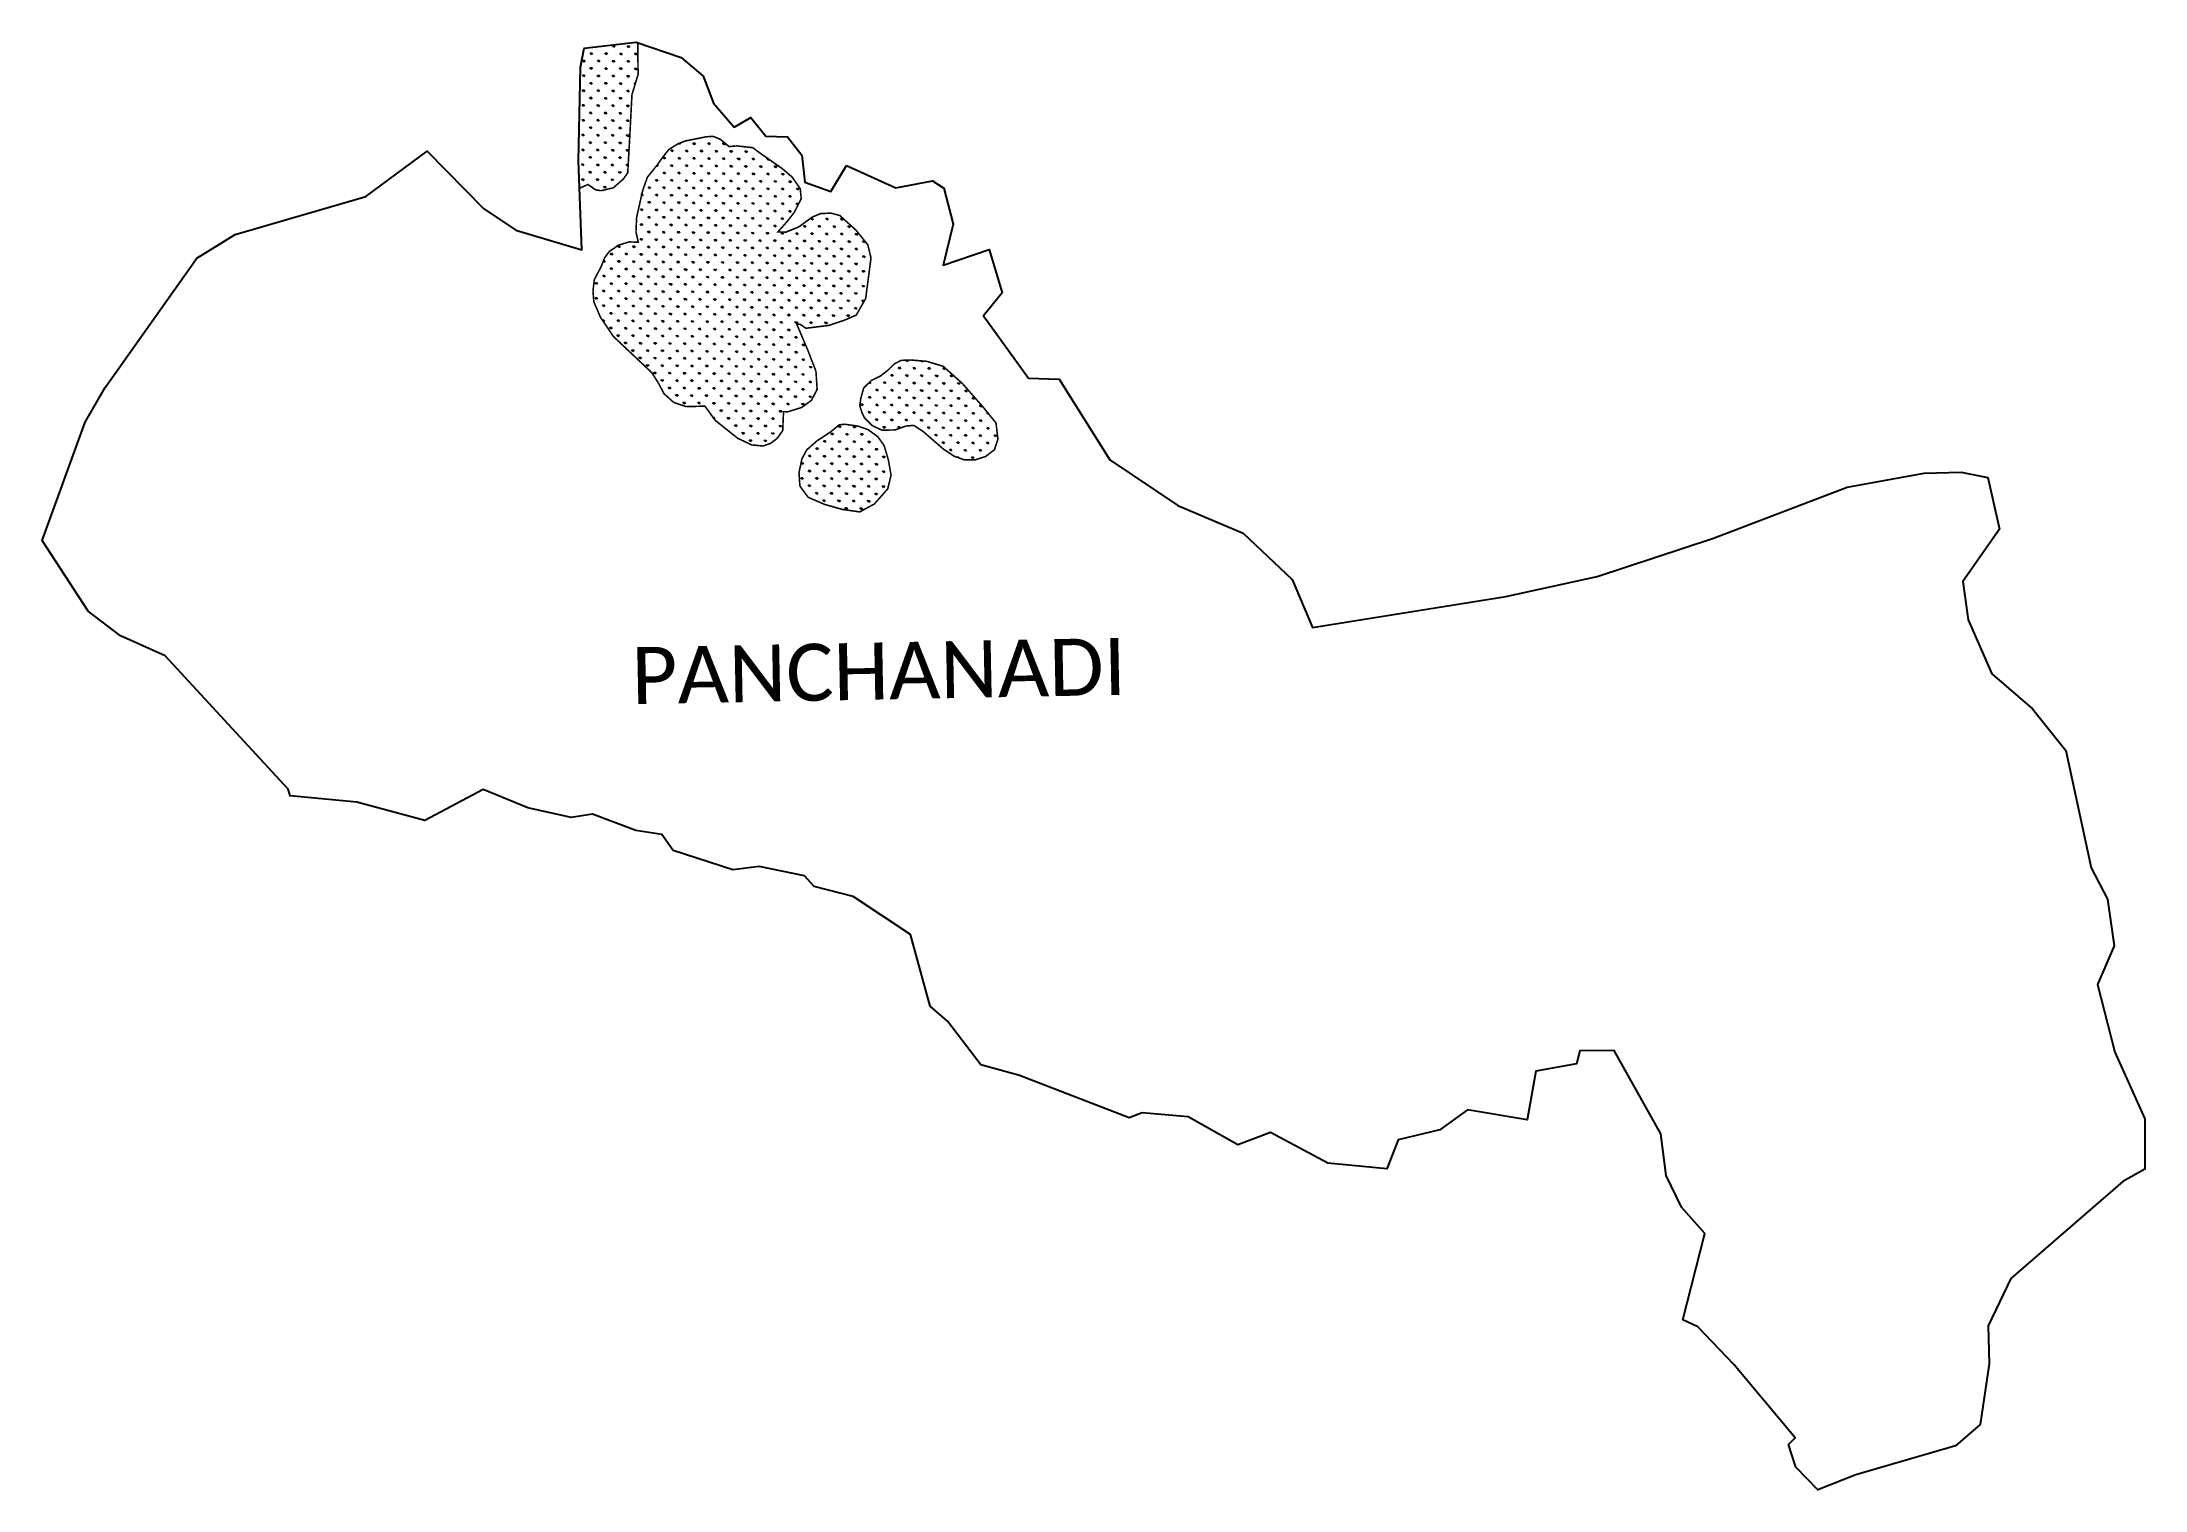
# Model space of a CAD drawing. Header units: metres. Extents: x 301363 to 305374, y 1949282 to 1952044.
import ezdxf

# ---------------------------------------------------------------- set-up
doc = ezdxf.new("R2010")
doc.units = ezdxf.units.M
doc.header["$MEASUREMENT"] = 0
doc.layers.add('MANGROOVES', color=112, linetype='Continuous')
doc.layers.add('VILLAGE NAME', color=250, linetype='Continuous')
doc.styles.get("Standard").update_dxf_attribs({"font": 'simplex.shx'})

msp = doc.modelspace()

# ---------------------------------------------------------------- hatches: boundary and pattern name
at = {"layer": 'MANGROOVES'}
h = msp.add_hatch(dxfattribs=at)
h.set_pattern_fill('GRASS', color=256, scale=20, angle=-0.5826296)
h.paths.add_polyline_path([(302500, 1951662.2), (302495.6, 1951681.9), (302496.9, 1951709.9), (302508.4, 1951760.9), (302517.4, 1951786.3), (302530.3, 1951802.3), (302536, 1951809.4), (302548, 1951826.2), (302558.3, 1951839.1), (302575.1, 1951849.6), (302589.8, 1951855.5), (302610.9, 1951859.6), (302630, 1951863.5), (302643.3, 1951864.1), (302656.7, 1951858.4), (302673, 1951844.7), (302687.7, 1951846), (302718.3, 1951842.6), (302731.5, 1951832.8), (302775.2, 1951802.2), (302793.4, 1951786.6), (302808.9, 1951764.5), (302810.8, 1951745.2), (302797.5, 1951719.1), (302784.3, 1951702.1), (302766.3, 1951681.8), (302781.9, 1951681.6), (302806.1, 1951691.4), (302831.7, 1951710.1), (302848, 1951716.9), (302867.7, 1951717.7), (302884.4, 1951713.2), (302915, 1951685.5), (302937.9, 1951657.3), (302943.9, 1951632), (302933.7, 1951554.6), (302915.8, 1951523.2), (302891.5, 1951512.8), (302863, 1951503.4), (302819.7, 1951498.1), (302809.2, 1951505.4), (302802.2, 1951506.2), (302823.6, 1951455.7), (302838.9, 1951416), (302841.2, 1951381.4), (302830.4, 1951360.6), (302811.7, 1951347), (302785.5, 1951338.8), (302777.1, 1951338.9), (302775.5, 1951302.9), (302765.6, 1951288.7), (302753, 1951278.8), (302738.2, 1951273.4), (302716.3, 1951275.5), (302689.4, 1951288.3), (302646.5, 1951322.6), (302627.2, 1951349.5), (302591.5, 1951348.5), (302567.4, 1951356.7), (302548.8, 1951373.5), (302540, 1951390.8), (302526.1, 1951413), (302452.6, 1951482.4), (302428.1, 1951518.7), (302415.3, 1951548.2), (302413.6, 1951569), (302416, 1951590.5), (302429.3, 1951615.9), (302436, 1951632.9), (302444.8, 1951644.7), (302462.3, 1951656.6), (302482.8, 1951662.9)])
h = msp.add_hatch(dxfattribs=at)
h.set_pattern_fill('GRASS', color=256, scale=20, angle=-0.5826296)
h.paths.add_polyline_path([(302924.7, 1951365), (302929.8, 1951383.8), (302944.4, 1951398.3), (302961.8, 1951406.9), (302977, 1951418.7), (302988.4, 1951430.1), (303001.4, 1951436.8), (303020.4, 1951437.5), (303050.4, 1951434.9), (303081.6, 1951425.5), (303118.8, 1951392.1), (303158.3, 1951347), (303182.4, 1951317.3), (303186, 1951286.7), (303179.5, 1951266.4), (303162.2, 1951253.2), (303142.2, 1951246.9), (303121.6, 1951247.1), (303102.1, 1951254.1), (303081.8, 1951267.7), (303043.2, 1951301.3), (303025.5, 1951312.7), (303010.7, 1951311.6), (302990, 1951304.1), (302965.1, 1951303.6), (302946.6, 1951312.1), (302931.6, 1951327.1), (302926.6, 1951337.1), (302922.4, 1951350.8)])
h = msp.add_hatch(dxfattribs=at)
h.set_pattern_fill('GRASS', color=256, scale=20, angle=-0.5826296)
h.paths.add_polyline_path([(302867.5, 1951300.8), (302840.9, 1951283.2), (302821.3, 1951266), (302812, 1951248.6), (302806.6, 1951222.4), (302808.3, 1951196.9), (302824.1, 1951175.5), (302855.8, 1951161.9), (302888.8, 1951152.5), (302922.4, 1951147.7), (302950.2, 1951162.7), (302975.8, 1951191.6), (302982.2, 1951217.7), (302977.1, 1951246.7), (302968.8, 1951274.6), (302956.9, 1951291.1), (302938.4, 1951304.6), (302918.9, 1951311.4), (302893.9, 1951314.9), (302883.3, 1951313.9)])

# ---------------------------------------------------------------- linework, layer by layer
at = {"color": 3, "flags": 128}
for points in [[(302991.6, 1951765.8), (303061.4, 1951779.4), (303082.6, 1951765.2), (303100.5, 1951696.4), (303081.3, 1951618.7), (303169.6, 1951648.3), (303193.8, 1951565.6), (303158.5, 1951522), (303244.2, 1951402.9), (303303.1, 1951400.8), (303399.5, 1951247.2), (303529.1, 1951159.9), (303653.9, 1951107.4), (303747.4, 1951018.9), (303785.9, 1950927.2), (304154.9, 1950986.1), (304329.2, 1951024.7), (304551, 1951097.8), (304806.1, 1951195.1), (304952.9, 1951221.5), (305023.3, 1951223.7), (305073.9, 1951213.3), (305096.5, 1951115), (305026.3, 1951014.9), (305037, 1950941.8), (305082.1, 1950838.8), (305159.2, 1950772.2), (305222.8, 1950692.2), (305271.1, 1950468.7), (305302.3, 1950408.7), (305315, 1950319.5), (305283.6, 1950246.1), (305316.3, 1950116.6), (305373.5, 1949989.7), (305373.9, 1949893.8), (305331.7, 1949870.4), (305118, 1949684.8), (305074.9, 1949595.1), (305076.6, 1949522), (305059.9, 1949406.7), (305012.7, 1949366), (304822.6, 1949310.7), (304750.1, 1949281.7), (304708, 1949325.4), (304694.1, 1949368.5), (304706.9, 1949381.2), (304589.5, 1949520.8), (304520.8, 1949592.7), (304492.6, 1949606.1), (304534.1, 1949770.8), (304489.6, 1949821), (304460.9, 1949881.8), (304450.7, 1949961), (304361.6, 1950120.3), (304296, 1950119.5), (304289.4, 1950094.8), (304211.8, 1950080.8), (304195.8, 1949987.7), (304081.5, 1950007.2), (304028.7, 1949969), (303949.5, 1949949.6), (303927.9, 1949894.1), (303815.4, 1949905.3), (303706.1, 1949963.8), (303643.4, 1949940.4), (303549.1, 1949993.8), (303460.9, 1950001), (303436.1, 1949991.6), (303227.2, 1950072.4), (303153.7, 1950092.5), (303090, 1950176.3), (303056.9, 1950204.5), (303019.4, 1950341.5), (302910.1, 1950413.7), (302835.2, 1950433.1), (302817.2, 1950453.4), (302730.5, 1950471.4), (302680.5, 1950464.6), (302566.6, 1950501.7), (302545.2, 1950532.3), (302495.1, 1950539.9), (302412.8, 1950571), (302372, 1950564.4), (302289.2, 1950582.8), (302203.9, 1950617.9), (302092.8, 1950558.8), (301963.4, 1950594.1), (301836.3, 1950605.7), (301832, 1950619), (301597.8, 1950872.9), (301512.4, 1950911.3), (301450.6, 1950958.2), (301362.8, 1951093.2), (301445.1, 1951319.1), (301483.4, 1951385), (301658, 1951631.5), (301731.1, 1951676.8), (301980.1, 1951749.5), (302097.5, 1951835.9), (302205, 1951726.7), (302266.7, 1951685), (302392.4, 1951647.5), (302386.1, 1951817.2), (302389.8, 1951996.4), (302396.8, 1952032.3), (302495.8, 1952043.7), (302581.6, 1952014.6), (302623.9, 1951978.8), (302643.3, 1951927.7), (302682.8, 1951881.8), (302714.7, 1951900.5), (302743.3, 1951864.4), (302784.6, 1951863.6), (302811.9, 1951828.4), (302817.6, 1951776.5), (302867.5, 1951759.1), (302897, 1951808.7)], [(302897, 1951808.7), (302991.6, 1951765.8)]]:
    msp.add_lwpolyline(points, dxfattribs=at)
at = {"layer": 'MANGROOVES', "linetype": 'Continuous'}
for p, q in [((302410.7, 1952020.5), (302408.1, 1952023.2)), ((302410.7, 1952020.5), (302410.8, 1952024.3)), ((302410.7, 1952020.5), (302413.4, 1952023.1)), ((302439, 1952020.2), (302436.4, 1952022.9)), ((302439, 1952020.2), (302439.1, 1952024)), ((302439, 1952020.2), (302441.7, 1952022.8)), ((302453.3, 1952034.2), (302450.7, 1952036.9)), ((302453.3, 1952034.2), (302453.3, 1952038)), ((302453.3, 1952034.2), (302456, 1952036.8)), ((302467.3, 1952019.9), (302464.7, 1952022.6)), ((302467.3, 1952019.9), (302467.3, 1952023.7)), ((302467.3, 1952019.9), (302470, 1952022.6)), ((302481.6, 1952033.9), (302479, 1952036.6)), ((302481.6, 1952033.9), (302481.6, 1952037.7)), ((302481.6, 1952033.9), (302484.3, 1952036.6)), ((302495.6, 1952019.6), (302493, 1952022.3)), ((302495.6, 1952019.6), (302495.6, 1952023.4)), ((302495.6, 1952019.6), (302498.3, 1952022.3)), ((302396.2, 1951978.2), (302393.5, 1951980.9)), ((302396.5, 1952006.5), (302393.8, 1952009.2)), ((302396.2, 1951978.2), (302396.2, 1951982)), ((302396.2, 1951978.2), (302398.8, 1951980.9)), ((302396.5, 1952006.5), (302396.5, 1952010.3)), ((302396.5, 1952006.5), (302399.1, 1952009.1)), ((302410.4, 1951992.2), (302407.8, 1951994.9)), ((302410.4, 1951992.2), (302410.5, 1951996)), ((302410.4, 1951992.2), (302413.1, 1951994.8)), ((302424.4, 1951977.9), (302421.8, 1951980.6)), ((302424.7, 1952006.2), (302422.1, 1952008.9)), ((302424.4, 1951977.9), (302424.5, 1951981.7)), ((302424.4, 1951977.9), (302427.1, 1951980.6)), ((302424.7, 1952006.2), (302424.8, 1952010)), ((302424.7, 1952006.2), (302427.4, 1952008.8)), ((302438.7, 1951991.9), (302436.1, 1951994.6)), ((302438.7, 1951991.9), (302438.8, 1951995.7)), ((302438.7, 1951991.9), (302441.4, 1951994.6)), ((302452.7, 1951977.7), (302450.1, 1951980.3)), ((302453, 1952005.9), (302450.4, 1952008.6)), ((302452.7, 1951977.7), (302452.8, 1951981.4)), ((302452.7, 1951977.7), (302455.4, 1951980.3)), ((302453, 1952005.9), (302453.1, 1952009.7)), ((302453, 1952005.9), (302455.7, 1952008.6)), ((302467, 1951991.6), (302464.4, 1951994.3)), ((302467, 1951991.6), (302467.1, 1951995.4)), ((302467, 1951991.6), (302469.7, 1951994.3)), ((302481, 1951977.4), (302478.4, 1951980)), ((302481.3, 1952005.6), (302478.7, 1952008.3)), ((302481, 1951977.4), (302481.1, 1951981.1)), ((302481, 1951977.4), (302483.7, 1951980)), ((302481.3, 1952005.6), (302481.3, 1952009.4)), ((302481.3, 1952005.6), (302484, 1952008.3)), ((302495.3, 1951991.4), (302492.7, 1951994)), ((302495.3, 1951991.4), (302495.3, 1951995.1)), ((302495.3, 1951991.4), (302498, 1951994)), ((302395.9, 1951949.9), (302393.3, 1951952.6)), ((302395.9, 1951949.9), (302395.9, 1951953.7)), ((302395.9, 1951949.9), (302398.6, 1951952.6)), ((302410.2, 1951963.9), (302407.5, 1951966.6)), ((302410.2, 1951963.9), (302410.2, 1951967.7)), ((302410.2, 1951963.9), (302412.8, 1951966.6)), ((302424.2, 1951949.7), (302421.5, 1951952.3)), ((302424.2, 1951949.7), (302424.2, 1951953.4)), ((302424.2, 1951949.7), (302426.8, 1951952.3)), ((302438.4, 1951963.7), (302435.8, 1951966.3)), ((302438.4, 1951963.7), (302438.5, 1951967.4)), ((302438.4, 1951963.7), (302441.1, 1951966.3)), ((302452.4, 1951949.4), (302449.8, 1951952)), ((302452.4, 1951949.4), (302452.5, 1951953.1)), ((302452.4, 1951949.4), (302455.1, 1951952)), ((302466.7, 1951963.4), (302464.1, 1951966)), ((302466.7, 1951963.4), (302466.8, 1951967.1)), ((302466.7, 1951963.4), (302469.4, 1951966)), ((302480.7, 1951949.1), (302478.1, 1951951.8)), ((302480.7, 1951949.1), (302480.8, 1951952.8)), ((302480.7, 1951949.1), (302483.4, 1951951.7)), ((302494.1, 1951964), (302492.4, 1951965.8)), ((302395.6, 1951921.7), (302393, 1951924.3)), ((302395.6, 1951921.7), (302395.6, 1951925.4)), ((302395.6, 1951921.7), (302398.3, 1951924.3)), ((302409.6, 1951907.4), (302407, 1951910.1)), ((302409.9, 1951935.7), (302407.2, 1951938.3)), ((302409.6, 1951907.4), (302409.6, 1951911.1)), ((302409.6, 1951907.4), (302412.3, 1951910)), ((302409.9, 1951935.7), (302409.9, 1951939.4)), ((302409.9, 1951935.7), (302412.6, 1951938.3)), ((302423.9, 1951921.4), (302421.2, 1951924.1)), ((302423.9, 1951921.4), (302423.9, 1951925.1)), ((302423.9, 1951921.4), (302426.6, 1951924)), ((302437.9, 1951907.1), (302435.2, 1951909.8)), ((302438.2, 1951935.4), (302435.5, 1951938)), ((302437.9, 1951907.1), (302437.9, 1951910.8)), ((302437.9, 1951907.1), (302440.5, 1951909.7)), ((302438.2, 1951935.4), (302438.2, 1951939.1)), ((302438.2, 1951935.4), (302440.8, 1951938)), ((302452.2, 1951921.1), (302449.5, 1951923.8)), ((302452.2, 1951921.1), (302452.2, 1951924.8)), ((302452.2, 1951921.1), (302454.8, 1951923.7)), ((302466.2, 1951906.8), (302463.5, 1951909.5)), ((302466.4, 1951935.1), (302463.8, 1951937.8)), ((302466.2, 1951906.8), (302466.2, 1951910.6)), ((302466.2, 1951906.8), (302468.8, 1951909.4)), ((302466.4, 1951935.1), (302466.5, 1951938.8)), ((302466.4, 1951935.1), (302469.1, 1951937.7)), ((302480.4, 1951920.8), (302477.8, 1951923.5)), ((302480.4, 1951920.8), (302480.5, 1951924.5)), ((302480.4, 1951920.8), (302483.1, 1951923.4)), ((302395, 1951865.1), (302392.4, 1951867.8)), ((302395.3, 1951893.4), (302392.7, 1951896.1)), ((302395, 1951865.1), (302395.1, 1951868.8)), ((302395, 1951865.1), (302397.7, 1951867.7)), ((302395.3, 1951893.4), (302395.3, 1951897.1)), ((302395.3, 1951893.4), (302398, 1951896)), ((302409.3, 1951879.1), (302406.7, 1951881.8)), ((302409.3, 1951879.1), (302409.3, 1951882.8)), ((302409.3, 1951879.1), (302412, 1951881.7)), ((302423.3, 1951864.8), (302420.7, 1951867.5)), ((302423.6, 1951893.1), (302421, 1951895.8)), ((302423.3, 1951864.8), (302423.3, 1951868.6)), ((302423.3, 1951864.8), (302426, 1951867.4)), ((302423.6, 1951893.1), (302423.6, 1951896.8)), ((302423.6, 1951893.1), (302426.3, 1951895.7)), ((302437.6, 1951878.8), (302435, 1951881.5)), ((302437.6, 1951878.8), (302437.6, 1951882.6)), ((302437.6, 1951878.8), (302440.3, 1951881.4)), ((302451.6, 1951864.5), (302449, 1951867.2)), ((302451.9, 1951892.8), (302449.2, 1951895.5)), ((302451.6, 1951864.5), (302451.6, 1951868.3)), ((302451.6, 1951864.5), (302454.3, 1951867.1)), ((302451.9, 1951892.8), (302451.9, 1951896.6)), ((302451.9, 1951892.8), (302454.5, 1951895.4)), ((302465.9, 1951878.5), (302463.2, 1951881.2)), ((302465.9, 1951878.5), (302465.9, 1951882.3)), ((302465.9, 1951878.5), (302468.5, 1951881.1)), ((302479.9, 1951864.2), (302477.2, 1951866.9)), ((302480.1, 1951892.5), (302477.5, 1951895.2)), ((302479.9, 1951864.2), (302479.9, 1951868)), ((302479.9, 1951864.2), (302482.5, 1951866.9)), ((302480.1, 1951892.5), (302480.2, 1951896.3)), ((302480.1, 1951892.5), (302482.8, 1951895.1)), ((302394.7, 1951836.8), (302392.1, 1951839.5)), ((302394.7, 1951836.8), (302394.8, 1951840.6)), ((302394.7, 1951836.8), (302397.4, 1951839.4)), ((302408.7, 1951822.5), (302406.1, 1951825.2)), ((302409, 1951850.8), (302406.4, 1951853.5)), ((302408.7, 1951822.5), (302408.8, 1951826.3)), ((302408.7, 1951822.5), (302411.4, 1951825.2)), ((302409, 1951850.8), (302409, 1951854.6)), ((302409, 1951850.8), (302411.7, 1951853.4)), ((302423, 1951836.5), (302420.4, 1951839.2)), ((302423, 1951836.5), (302423, 1951840.3)), ((302423, 1951836.5), (302425.7, 1951839.1)), ((302437, 1951822.2), (302434.4, 1951824.9)), ((302437.3, 1951850.5), (302434.7, 1951853.2)), ((302437, 1951822.2), (302437, 1951826)), ((302437, 1951822.2), (302439.7, 1951824.9)), ((302437.3, 1951850.5), (302437.3, 1951854.3)), ((302437.3, 1951850.5), (302440, 1951853.1)), ((302451.3, 1951836.2), (302448.7, 1951838.9)), ((302451.3, 1951836.2), (302451.3, 1951840)), ((302451.3, 1951836.2), (302454, 1951838.9)), ((302465.3, 1951822), (302462.7, 1951824.6)), ((302465.6, 1951850.2), (302463, 1951852.9)), ((302465.3, 1951822), (302465.3, 1951825.7)), ((302465.3, 1951822), (302468, 1951824.6)), ((302465.6, 1951850.2), (302465.6, 1951854)), ((302465.6, 1951850.2), (302468.3, 1951852.9)), ((302479.6, 1951835.9), (302477, 1951838.6)), ((302479.6, 1951836), (302479.6, 1951839.7)), ((302479.6, 1951835.9), (302482.3, 1951838.6)), ((302394.2, 1951780.2), (302391.5, 1951782.9)), ((302394.4, 1951808.5), (302391.8, 1951811.2)), ((302394.2, 1951780.2), (302394.2, 1951784)), ((302394.2, 1951780.2), (302396.8, 1951782.9)), ((302394.4, 1951808.5), (302394.5, 1951812.3)), ((302394.4, 1951808.5), (302397.1, 1951811.2)), ((302408.4, 1951794.2), (302405.8, 1951796.9)), ((302408.4, 1951794.2), (302408.5, 1951798)), ((302408.4, 1951794.2), (302411.1, 1951796.9)), ((302422.4, 1951780), (302419.8, 1951782.6)), ((302422.7, 1951808.2), (302420.1, 1951810.9)), ((302422.4, 1951780), (302422.5, 1951783.7)), ((302422.4, 1951780), (302425.1, 1951782.6)), ((302422.7, 1951808.2), (302422.8, 1951812)), ((302422.7, 1951808.2), (302425.4, 1951810.9)), ((302436.7, 1951794), (302434.1, 1951796.6)), ((302436.7, 1951794), (302436.8, 1951797.7)), ((302436.7, 1951794), (302439.4, 1951796.6)), ((302450.7, 1951779.7), (302448.1, 1951782.3)), ((302451, 1951808), (302448.4, 1951810.6)), ((302450.7, 1951779.7), (302450.8, 1951783.4)), ((302450.7, 1951779.7), (302453.4, 1951782.3)), ((302451, 1951808), (302451, 1951811.7)), ((302451, 1951808), (302453.7, 1951810.6)), ((302465, 1951793.7), (302462.4, 1951796.3)), ((302465, 1951793.7), (302465, 1951797.4)), ((302465, 1951793.7), (302467.7, 1951796.3)), ((302479.3, 1951807.7), (302476.7, 1951810.3)), ((302479.3, 1951807.7), (302479.3, 1951811.4)), ((302479.3, 1951807.7), (302480.7, 1951809.1)), ((302408.2, 1951769.5), (302408.2, 1951769.7)), ((302410.3, 1951768), (302410.8, 1951768.6)), ((302436.4, 1951765.7), (302433.8, 1951768.4)), ((302436.4, 1951765.7), (302436.5, 1951769.4)), ((302436.4, 1951765.7), (302439.1, 1951768.3))]:
    msp.add_line(p, q, dxfattribs=at)
at = {"layer": 'MANGROOVES', "const_width": 3.01, "flags": 128}
for points in [[(302498.9, 1952042.6), (302499.7, 1951982.4), (302488, 1951943.9), (302483, 1951849.3), (302479.9, 1951794.7), (302471, 1951782.2), (302452.3, 1951766), (302428.7, 1951760.5)], [(302567.4, 1951356.7), (302548.8, 1951373.5), (302540, 1951390.8), (302526.1, 1951413), (302452.6, 1951482.4), (302428.1, 1951518.7), (302415.3, 1951548.2), (302413.6, 1951569), (302416, 1951590.5), (302429.3, 1951615.9), (302436, 1951632.9), (302444.8, 1951644.7), (302462.3, 1951656.6), (302482.8, 1951662.9), (302500, 1951662.2), (302495.6, 1951681.9), (302496.9, 1951709.9), (302508.4, 1951760.9), (302517.4, 1951786.3), (302530.3, 1951802.3), (302536, 1951809.4), (302548, 1951826.2), (302558.3, 1951839.1), (302575.1, 1951849.6), (302589.8, 1951855.5), (302610.9, 1951859.6), (302630, 1951863.5), (302643.3, 1951864.1), (302656.7, 1951858.4), (302673, 1951844.7), (302687.7, 1951846), (302718.3, 1951842.6), (302731.5, 1951832.8), (302775.2, 1951802.2), (302793.4, 1951786.6), (302808.9, 1951764.5), (302810.8, 1951745.2), (302797.5, 1951719.1), (302784.3, 1951702.1), (302766.3, 1951681.8), (302781.9, 1951681.6), (302806.1, 1951691.4), (302831.7, 1951710.1), (302848, 1951716.9), (302867.7, 1951717.7), (302884.4, 1951713.2), (302915, 1951685.5), (302937.9, 1951657.3), (302943.9, 1951632), (302933.7, 1951554.6), (302915.8, 1951523.2), (302891.5, 1951512.8), (302863, 1951503.4), (302819.7, 1951498.1), (302809.2, 1951505.4), (302802.2, 1951506.2), (302823.6, 1951455.7), (302838.9, 1951416), (302841.2, 1951381.4), (302830.4, 1951360.6), (302811.7, 1951347), (302785.5, 1951338.8), (302777.1, 1951338.9), (302775.5, 1951302.9), (302765.6, 1951288.7), (302753, 1951278.8), (302738.2, 1951273.4), (302716.3, 1951275.5), (302689.4, 1951288.3), (302646.5, 1951322.6), (302627.2, 1951349.5), (302591.5, 1951348.5)], [(302418.5, 1951762.3), (302403.9, 1951772.4), (302387.6, 1951765)], [(302418.5, 1951762.3), (302428.7, 1951760.5)], [(303010.7, 1951311.6), (302990, 1951304.1), (302965.1, 1951303.6), (302946.6, 1951312.1), (302931.6, 1951327.1), (302926.6, 1951337.1), (302922.4, 1951350.8), (302924.7, 1951365), (302929.8, 1951383.8), (302944.4, 1951398.3), (302961.8, 1951406.9), (302977, 1951418.7), (302988.4, 1951430.1), (303001.4, 1951436.8), (303020.4, 1951437.5), (303050.4, 1951434.9), (303081.6, 1951425.5), (303118.8, 1951392.1), (303158.3, 1951347), (303182.4, 1951317.3), (303186, 1951286.7), (303179.5, 1951266.4), (303162.2, 1951253.2), (303142.2, 1951246.9), (303121.6, 1951247.1), (303102.1, 1951254.1), (303081.8, 1951267.7), (303043.2, 1951301.3), (303025.5, 1951312.7)], [(302567.4, 1951356.7), (302591.5, 1951348.5)], [(302824.1, 1951175.5), (302855.8, 1951161.9), (302888.8, 1951152.5), (302922.4, 1951147.7), (302950.2, 1951162.7), (302975.8, 1951191.6), (302982.2, 1951217.7), (302977.1, 1951246.7), (302968.8, 1951274.6), (302956.9, 1951291.1), (302938.4, 1951304.6), (302918.9, 1951311.4), (302893.9, 1951314.9), (302883.3, 1951313.9), (302867.5, 1951300.8), (302840.9, 1951283.2), (302821.3, 1951266), (302812, 1951248.6), (302806.6, 1951222.4), (302808.3, 1951196.9)], [(303010.7, 1951311.6), (303025.5, 1951312.7)], [(302808.3, 1951196.9), (302824.1, 1951175.5)]]:
    msp.add_lwpolyline(points, dxfattribs=at)

# ---------------------------------------------------------------- texts
at = {"layer": 'VILLAGE NAME', "insert": (302485.9, 1950889.4), "char_height": 108.748, "attachment_point": 1, "rotation": 1.1028}
msp.add_mtext_dynamic_manual_height_columns('{\\fCalibri|b0|i0|c0|p34;PANCHANADI}', width=1571.314, gutter_width=543.7, heights=[0], dxfattribs=at)

doc.saveas('drawing.dxf')
